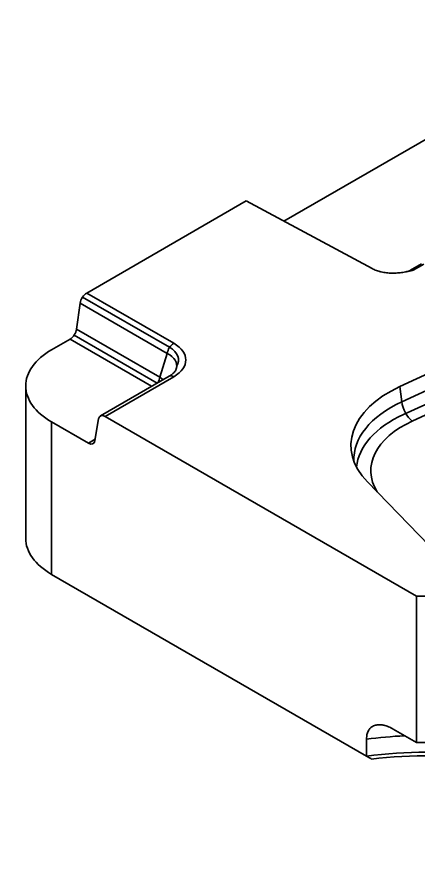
# Model space of a CAD drawing. Header units: millimetres. Extents: x 83 to 1196, y -164 to 735.
# Drawn here: x 688.4 to 765.7, y 504 to 668.1 of the extents above; entities that cross this region are included whole.
import ezdxf

# ---------------------------------------------------------------- set-up
doc = ezdxf.new("R2010")
doc.units = ezdxf.units.MM
doc.layers.add('1', color=7, linetype='Continuous', true_color=0xffffff)

msp = doc.modelspace()

# ---------------------------------------------------------------- linework, layer by layer
at = {"layer": '1', "color": 7, "linetype": 'Continuous', "lineweight": 35}
for p, q in [((807.763, 668.092), (739.743, 628.821)), ((732.497, 632.721), (701.781, 614.987)), ((732.497, 632.721), (756.695, 619.693)), ((766.189, 620.627), (764.091, 619.416)), ((766.674, 620.569), (764.633, 619.39)), ((717.736, 604.543), (700.99, 614.211)), ((701.781, 614.987), (718.528, 605.319)), ((700.528, 613.049), (699.827, 608.051)), ((717.274, 603.38), (700.528, 613.049)), ((699.827, 608.051), (715.871, 598.788)), ((698.573, 606.113), (695.021, 604.062)), ((714.282, 597.043), (698.573, 606.113)), ((715.35, 597.66), (699.365, 606.889)), ((715.871, 598.788), (717.274, 603.38)), ((768.478, 599.93), (762.06, 596.98)), ((717.628, 598.975), (704.417, 591.348)), ((718.528, 598.886), (705.317, 591.259)), ((770.357, 597.695), (762.419, 594.047)), ((690.041, 597.122), (690.041, 567.792)), ((762.419, 594.047), (762.06, 596.98)), ((762.745, 591.616), (772.911, 596.288)), ((764.443, 590.353), (774.609, 595.025)), ((705.317, 591.259), (765.278, 556.64)), ((695.021, 590.181), (695.021, 560.852)), ((695.021, 590.181), (702.109, 586.089)), ((703.362, 586.58), (704.063, 590.768)), ((702.109, 586.089), (703.405, 586.838)), ((755.809, 578.644), (773.09, 560.799)), ((695.021, 560.852), (755.629, 525.859)), ((765.278, 528.471), (765.278, 556.64)), ((765.278, 528.471), (760.782, 531.067)), ((755.629, 525.859), (755.629, 529.143))]:
    msp.add_line(p, q, dxfattribs=at)
for centre, major_axis, ratio, start_param, end_param in [((764.866, 618.708), (-0.844, 0.647), 0.4538706, 5.3118967, 6.0903486), ((701.781, 613.517), (-0.9, -1.559), 0.5773503, 3.9269908, 5.3232542), ((698.573, 607.583), (0.9, 1.559), 0.5773503, 3.9269908, 5.3232542), ((707.041, 597.122), (-17, 0), 0.5773503, 5.4977871, 7.0685835), ((718.528, 603.849), (-0.9, -1.559), 0.5773503, 3.9269908, 5.3232542), ((713.059, 602.102), (6.39, 0), 0.5601958, 5.955201, 7.0330013), ((712.61, 602.102), (8.245, 0), 0.5601958, 5.5128663, 7.0535043), ((712.61, 600.633), (6.492, 0.509), 0.5484804, 6.0799311, 7.0105245), ((718.528, 597.416), (-0.9, 1.559), 0.5773503, 5.4977871, 6.2831637), ((714.618, 598.319), (0.9, 1.559), 0.5773503, 4.6706753, 5.3232542), ((711.363, 596.55), (-6.274, 0.525), 0.5671954, 3.803141, 3.9593231), ((777.63, 585.688), (-25, 0), 0.5773503, 5.3847252, 6.7929942), ((777.63, 583.015), (-24.423, 0), 0.5773503, 5.3847252, 6.3145788), ((764.443, 593.047), (-1.378, 2.998), 0.5085267, 1.0104173, 2.4066807), ((705.317, 589.789), (0.9, -1.559), 0.5773503, 2.3561945, 3.7524579), ((777.63, 580.789), (23.942, 0), 0.5773503, 2.2417214, 3.0917404), ((777.63, 580.789), (21.173, 0), 0.5773503, 2.2431326, 3.4789766), ((702.109, 587.559), (-0.9, 1.559), 0.5773503, 2.3561945, 3.7524579), ((707.041, 567.792), (-17, 0), 0.5773503, 0, 0.7853982), ((767.853, 530.659), (-45.075, 0), 0.5773503, 4.5756239, 4.7695467), ((767.853, 497.591), (56, 0), 0.5773503, 1.6579655, 1.7908411), ((767.853, 502.49), (45.075, 0), 0.5773503, 0.0571666, 1.6279541), ((767.853, 494.307), (56, 0), 0.5773503, 0.9652782, 1.7908411), ((767.853, 491.957), (-58.879, 0), 0.5773503, 4.1080113, 4.9053144)]:
    msp.add_ellipse(centre, major_axis=major_axis, ratio=ratio, start_param=start_param, end_param=end_param, dxfattribs=at)
for points, knots in [([(764.633, 619.39), (764.613, 619.385), (764.592, 619.38), (764.551, 619.37), (764.49, 619.355), (764.429, 619.339), (764.307, 619.309), (764.225, 619.29), (763.979, 619.231), (763.814, 619.193), (763.565, 619.139), (763.482, 619.121), (763.315, 619.087), (763.231, 619.07), (762.978, 619.022), (762.808, 618.993), (762.466, 618.939), (762.294, 618.916), (761.946, 618.875), (761.772, 618.858), (761.247, 618.818), (760.896, 618.806), (760.455, 618.812), (760.322, 618.815), (760.19, 618.821), (760.101, 618.825), (760.057, 618.828), (759.836, 618.842), (759.662, 618.857), (759.317, 618.896), (759.146, 618.92), (758.809, 618.977), (758.6, 619.018), (758.395, 619.066), (758.313, 619.086), (758.272, 619.096), (758.15, 619.127), (758.07, 619.149), (757.834, 619.218), (757.681, 619.268), (757.383, 619.376), (757.239, 619.434), (756.96, 619.557), (756.825, 619.623), (756.695, 619.693)], [0, 0, 0, 0, 0.0078125, 0.0078125, 0.015625, 0.03125, 0.03125, 0.0625, 0.0625, 0.125, 0.125, 0.15625, 0.15625, 0.1875, 0.1875, 0.25, 0.25, 0.3125, 0.3125, 0.375, 0.375, 0.5, 0.5, 0.53125, 0.546875, 0.546875, 0.5625, 0.5625, 0.625, 0.625, 0.6875, 0.6875, 0.75, 0.765625, 0.765625, 0.78125, 0.78125, 0.8125, 0.8125, 0.875, 0.875, 0.9375, 0.9375, 1, 1, 1, 1]), ([(764.091, 619.425), (764.072, 619.41), (763.851, 619.25), (763.493, 619.126), (763.202, 619.074), (763.125, 619.066)], [0, 0, 0, 0, 0.0667856, 0.7563155, 1, 1, 1, 1]), ([(719.009, 600.387), (718.999, 600.331), (718.946, 600.183), (718.751, 599.871), (718.377, 599.481), (717.958, 599.172), (717.688, 599.01), (717.628, 598.975)], [0, 0, 0, 0, 0.1799112, 0.4211661, 0.6799527, 0.9310916, 1, 1, 1, 1]), ([(760.782, 531.067), (760.626, 531.157), (760.317, 531.322), (760.012, 531.461), (759.709, 531.586), (759.558, 531.641), (759.259, 531.738), (759.11, 531.78), (758.888, 531.83), (758.815, 531.845), (758.705, 531.865), (758.668, 531.871), (758.595, 531.882), (758.559, 531.887), (758.379, 531.909), (758.238, 531.918), (757.962, 531.92), (757.827, 531.913), (757.564, 531.879), (757.437, 531.854), (757.281, 531.81), (757.25, 531.8), (757.189, 531.78), (757.159, 531.77), (757.069, 531.736), (757.01, 531.711), (756.839, 531.629), (756.731, 531.566), (756.526, 531.418), (756.43, 531.335), (756.295, 531.194), (756.252, 531.144), (756.169, 531.039), (756.13, 530.985), (756.018, 530.814), (755.952, 530.692), (755.838, 530.429), (755.789, 530.289), (755.73, 530.065), (755.713, 529.988), (755.69, 529.869), (755.683, 529.828), (755.671, 529.746), (755.665, 529.705), (755.64, 529.497), (755.629, 529.323), (755.629, 529.143)], [0, 0, 0, 0, 0.0625, 0.125, 0.125, 0.1875, 0.1875, 0.25, 0.25, 0.28125, 0.28125, 0.296875, 0.296875, 0.3125, 0.3125, 0.375, 0.375, 0.4375, 0.4375, 0.5, 0.5, 0.515625, 0.515625, 0.53125, 0.53125, 0.5625, 0.5625, 0.625, 0.625, 0.6875, 0.6875, 0.71875, 0.71875, 0.75, 0.75, 0.8125, 0.8125, 0.875, 0.875, 0.90625, 0.90625, 0.921875, 0.921875, 0.9375, 0.9375, 1, 1, 1, 1]), ([(755.629, 525.859), (755.782, 525.771), (755.936, 525.682), (756.247, 525.503), (756.405, 525.412), (756.564, 525.32)], [0, 0, 0, 0, 0.5, 0.5, 1, 1, 1, 1])]:
    msp.add_open_spline(points, degree=3, knots=knots, dxfattribs=at)

doc.saveas('drawing.dxf')
